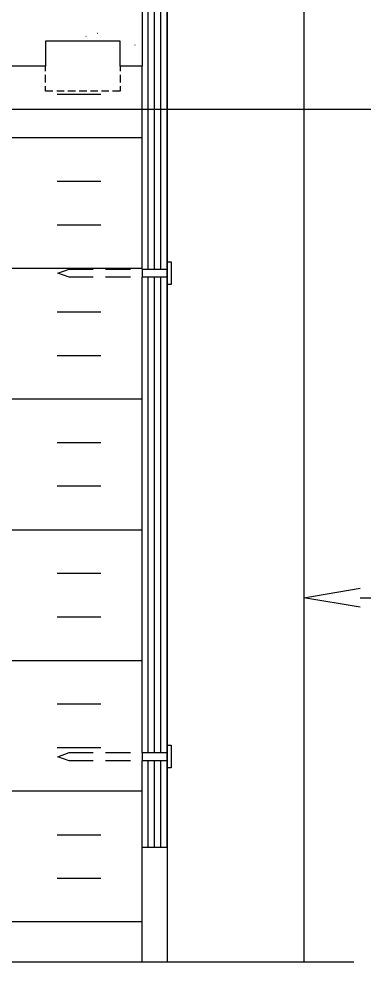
# Model space of a CAD drawing. Header units: millimetres. Extents: x 14 to 201, y 16 to 268.
# Drawn here: x 116.6 to 138.6, y 103.7 to 163.8 of the extents above; entities that cross this region are included whole.
import ezdxf

# ---------------------------------------------------------------- set-up
doc = ezdxf.new("R2010")
doc.units = ezdxf.units.MM
doc.layers.get('0').update_dxf_attribs({"linetype": 'CONTINUOUS'})

msp = doc.modelspace()

# ---------------------------------------------------------------- linework, layer by layer
at = {"color": 0}
for p, q in [((134.725, 208.428), (134.725, 103.653)), ((124.418, 168.614), (124.418, 160.803)), ((126.005, 168.614), (126.005, 103.653)), ((126.005, 147.85), (126.005, 168.614)), ((123.02, 162.391), (118.258, 162.391)), ((118.258, 162.391), (118.258, 160.803)), ((123.02, 160.803), (123.02, 162.391)), ((118.258, 160.803), (116.078, 160.803)), ((118.258, 160.486), (118.258, 160.803)), ((124.418, 160.803), (123.02, 160.803)), ((123.02, 160.803), (123.02, 160.486)), ((124.418, 147.85), (124.418, 160.803)), ((118.258, 159.766), (118.258, 160.254)), ((123.02, 160.254), (123.02, 159.766)), ((118.258, 159.216), (118.258, 159.533)), ((123.02, 159.533), (123.02, 159.216)), ((118.723, 159.216), (118.258, 159.216)), ((119.443, 159.216), (118.979, 159.216)), ((120.164, 159.216), (119.676, 159.216)), ((120.883, 159.216), (120.396, 159.216)), ((121.582, 159.216), (121.116, 159.216)), ((122.301, 159.216), (121.835, 159.216)), ((123.02, 159.216), (122.534, 159.216)), ((105.982, 158.051), (143.214, 158.051)), ((126.005, 146.875), (126.005, 148.316)), ((126.005, 148.316), (126.258, 148.316)), ((126.258, 148.316), (126.258, 146.875)), ((119.042, 147.595), (119.761, 147.85)), ((119.761, 147.341), (119.042, 147.595)), ((119.761, 147.85), (121.285, 147.85)), ((122.089, 147.85), (123.676, 147.85)), ((124.46, 147.85), (126.005, 147.85)), ((121.285, 147.341), (119.761, 147.341)), ((123.676, 147.341), (122.089, 147.341)), ((124.418, 117.03), (124.418, 147.341)), ((126.005, 147.341), (124.46, 147.341)), ((126.005, 117.03), (126.005, 147.341)), ((126.258, 146.875), (126.005, 146.875)), ((126.005, 146.875), (126.005, 146.875)), ((134.725, 126.894), (138.303, 127.508)), ((138.303, 126.301), (134.725, 126.894)), ((138.303, 126.894), (145.225, 126.894)), ((126.005, 116.036), (126.005, 117.496)), ((126.005, 117.496), (126.258, 117.496)), ((126.258, 117.496), (126.258, 116.036)), ((119.042, 116.756), (119.761, 117.03)), ((119.761, 116.501), (119.042, 116.756)), ((119.761, 117.03), (121.285, 117.03)), ((122.089, 117.03), (123.676, 117.03)), ((124.46, 117.03), (126.005, 117.03)), ((121.285, 116.501), (119.761, 116.501)), ((123.676, 116.501), (122.089, 116.501)), ((124.418, 103.653), (124.418, 116.501)), ((126.005, 116.501), (124.46, 116.501)), ((126.005, 110.956), (126.005, 116.501)), ((126.258, 116.036), (126.005, 116.036)), ((126.005, 116.036), (126.005, 116.036)), ((126.005, 110.956), (124.418, 110.956)), ((137.9, 103.653), (109.728, 103.653))]:
    msp.add_line(p, q, dxfattribs=at)
at = {"color": 252}
for p, q in [((124.799, 147.85), (124.799, 168.614)), ((125.2, 147.85), (125.2, 168.614)), ((125.603, 147.85), (125.603, 168.614)), ((120.819, 162.708), (120.84, 162.708)), ((121.539, 162.899), (121.561, 162.899)), ((123.952, 162.158), (123.974, 162.158)), ((118.999, 159.026), (121.792, 159.026)), ((116.078, 156.253), (124.418, 156.253)), ((118.999, 153.458), (121.792, 153.458)), ((118.999, 150.686), (121.792, 150.686)), ((116.078, 147.913), (124.418, 147.913)), ((124.418, 147.85), (124.418, 147.341)), ((126.005, 147.85), (126.005, 147.341)), ((124.799, 117.03), (124.799, 147.341)), ((125.2, 117.03), (125.2, 147.341)), ((125.603, 117.03), (125.603, 147.341)), ((118.999, 145.141), (121.792, 145.141)), ((118.999, 142.346), (121.792, 142.346)), ((116.078, 139.573), (124.418, 139.573)), ((118.999, 136.801), (121.792, 136.801)), ((118.999, 134.028), (121.792, 134.028)), ((116.078, 131.233), (124.418, 131.233)), ((118.999, 128.461), (121.792, 128.461)), ((118.999, 125.688), (121.792, 125.688)), ((116.078, 122.893), (124.418, 122.893)), ((118.999, 120.121), (121.792, 120.121)), ((118.999, 117.348), (121.792, 117.348)), ((124.418, 117.03), (124.418, 116.501)), ((126.005, 117.03), (126.005, 116.501)), ((124.799, 110.956), (124.799, 116.501)), ((125.2, 110.956), (125.2, 116.501)), ((125.603, 110.956), (125.603, 116.501)), ((116.078, 114.576), (124.418, 114.576)), ((118.999, 111.781), (121.792, 111.781)), ((118.999, 109.008), (121.792, 109.008)), ((116.078, 106.236), (124.418, 106.236))]:
    msp.add_line(p, q, dxfattribs=at)

doc.saveas('drawing.dxf')
